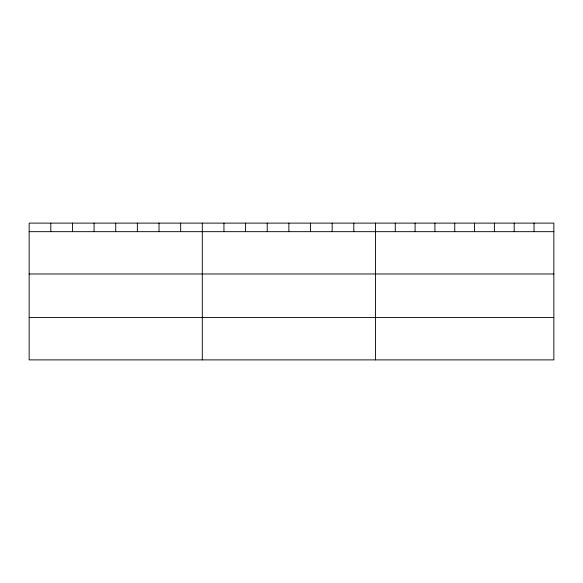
<?xml version="1.0" encoding="UTF-8"?>
<svg xmlns="http://www.w3.org/2000/svg" width="583" height="583" viewBox="0 0 583 583"><rect width="100%" height="100%" fill="white"/><g stroke="black" fill="none" stroke-linecap="round" stroke-linejoin="round"><path stroke-width="0.87" d="M553.85 231.67L553.85 359.886L29.15 359.886L29.15 223.114L553.85 223.114L553.85 231.67L29.15 231.67M29.15 273.981L553.85 273.981M29.15 317.575L553.85 317.575M534.028 223.114L534.028 231.67M514.206 223.114L514.206 231.67M494.384 223.114L494.384 231.67M474.562 223.114L474.562 231.67M454.74 223.114L454.74 231.67M434.918 223.114L434.918 231.67M415.096 223.114L415.096 231.67M395.274 223.114L395.274 231.67M375.452 223.114L375.452 359.886M353.808 223.114L353.808 231.67M332.164 223.114L332.164 231.67M310.52 223.114L310.52 231.67M288.876 223.114L288.876 231.67M267.233 223.114L267.233 231.67M245.589 223.114L245.589 231.67M223.945 223.114L223.945 231.67M202.301 223.114L202.301 359.886M180.657 223.114L180.657 231.67M159.013 223.114L159.013 231.67M137.369 223.114L137.369 231.67M115.726 223.114L115.726 231.67M94.082 223.114L94.082 231.67M72.438 223.114L72.438 231.67M50.794 223.114L50.794 231.67"/></g></svg>
